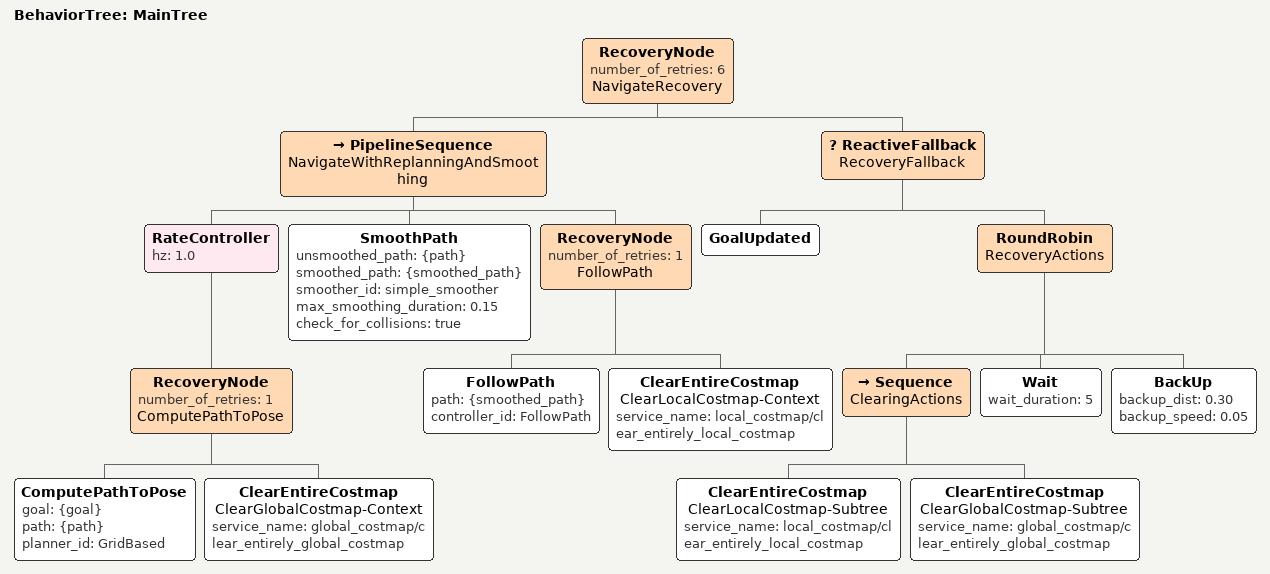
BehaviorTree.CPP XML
<!--
  Replans at 1 Hz, smooths the global path, then follows the smoothed path.
  This keeps the existing recovery behavior while making turns less jagged.
-->
<root main_tree_to_execute="MainTree">
  <BehaviorTree ID="MainTree">
    <RecoveryNode number_of_retries="6" name="NavigateRecovery">
      <PipelineSequence name="NavigateWithReplanningAndSmoothing">
        <RateController hz="1.0">
          <RecoveryNode number_of_retries="1" name="ComputePathToPose">
            <ComputePathToPose goal="{goal}" path="{path}" planner_id="GridBased"/>
            <ClearEntireCostmap name="ClearGlobalCostmap-Context" service_name="global_costmap/clear_entirely_global_costmap"/>
          </RecoveryNode>
        </RateController>
        <SmoothPath unsmoothed_path="{path}" smoothed_path="{smoothed_path}" smoother_id="simple_smoother" max_smoothing_duration="0.15" check_for_collisions="true"/>
        <RecoveryNode number_of_retries="1" name="FollowPath">
          <FollowPath path="{smoothed_path}" controller_id="FollowPath"/>
          <ClearEntireCostmap name="ClearLocalCostmap-Context" service_name="local_costmap/clear_entirely_local_costmap"/>
        </RecoveryNode>
      </PipelineSequence>
      <ReactiveFallback name="RecoveryFallback">
        <GoalUpdated/>
        <RoundRobin name="RecoveryActions">
          <Sequence name="ClearingActions">
            <ClearEntireCostmap name="ClearLocalCostmap-Subtree" service_name="local_costmap/clear_entirely_local_costmap"/>
            <ClearEntireCostmap name="ClearGlobalCostmap-Subtree" service_name="global_costmap/clear_entirely_global_costmap"/>
          </Sequence>
          <Wait wait_duration="5"/>
          <BackUp backup_dist="0.30" backup_speed="0.05"/>
        </RoundRobin>
      </ReactiveFallback>
    </RecoveryNode>
  </BehaviorTree>
</root>
